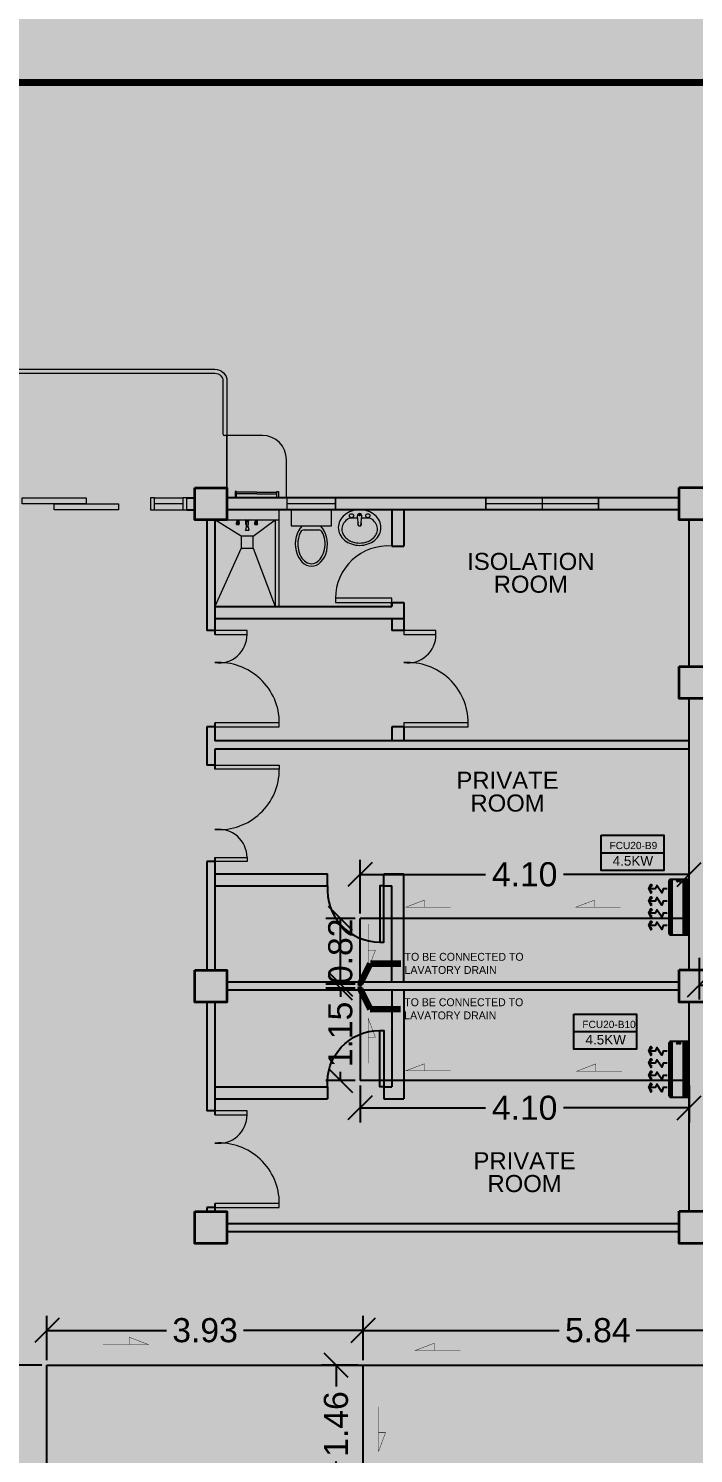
# Model space of a CAD drawing. Header units: millimetres. Extents: x -60 to 576, y -39 to 287.
# Drawn here: x 246.68 to 254.96, y 130.15 to 147.87 of the extents above; entities that cross this region are included whole.
import ezdxf

# ---------------------------------------------------------------- set-up
doc = ezdxf.new("R2010")
doc.units = ezdxf.units.MM
doc.header["$MEASUREMENT"] = 0
for name, color, linetype in [('AIR', 7, 'Continuous'), ('AIR-00', 7, 'Continuous'), ('AIR-02', 7, 'Continuous'), ('AIR-03', 7, 'Continuous'), ('DRAIN PIPE', 7, 'Continuous'), ('fcu drain', 7, 'Continuous'), ('label', 7, 'Continuous'), ('Legends', 7, 'Continuous'), ('M-AC-TEXT', 7, 'Continuous'), ('template', 7, 'Continuous')]:
    doc.layers.add(name, color=color, linetype=linetype)
doc.styles.add('ar-dim-axis', font='romans.shx', dxfattribs={"width": 0.8})
doc.styles.add('OIP FONT', font='GOTHIC.TTF', dxfattribs={"height": 150})
doc.styles.get("Standard").update_dxf_attribs({"font": 'arial.ttf'})
doc.styles.add('SWISSLT175', font='swissl.ttf', dxfattribs={"height": 0.175})
doc.dimstyles.new('ar-dim-axis', dxfattribs={"dimtxt": 350, "dimasz": 250, "dimexe": 75, "dimexo": 75, "dimgap": 200, "dimtad": 1, "dimdec": 0, "dimzin": 12, "dimdsep": 46, "dimtxsty": 'ar-dim-axis', "dimblk": 'ARCHTICK', "dimcen": 120, "dimclrd": 11, "dimclre": 8, "dimclrt": 4, "dimadec": 0, "dimazin": 3, "dimtm": 1, "dimtfac": 1, "dimtdec": 0, "dimtix": 1, "dimtmove": 2, "dimatfit": 3, "dimldrblk": 'ARCHTICK', "dimfxl": 1, "dimtolj": 1, "dimtzin": 0, "dimarcsym": 1})
doc.dimstyles.new('Copy of dimension', dxfattribs={"dimtxt": 0.3, "dimasz": 0.3, "dimexe": 0.18, "dimexo": 0.0625, "dimgap": 0.09, "dimtad": 0, "dimzin": 0, "dimdsep": 46, "dimtxsty": 'Standard', "dimblk": 'OBLIQUE', "dimcen": 0.09, "dimclrd": 256, "dimclre": 256, "dimclrt": 256, "dimadec": 0, "dimazin": 0, "dimtfac": 1, "dimtofl": 0, "dimtmove": 0, "dimatfit": 3, "dimldrblk": 'OBLIQUE', "dimfxl": 1, "dimtolj": 1, "dimtzin": 0, "dimarcsym": 0})

# ---------------------------------------------------------------- blocks, each defined once
blk = doc.blocks.new('dr 700')
at = {"color": 8, "ltscale": 0.03}
blk.add_lwpolyline([(0, 0), (0.05, 0), (0.05, 0.7), (0, 0.7)], close=True, dxfattribs=at)
blk.add_arc((0.05, 0.048), 0.652, 355.7578, 90, dxfattribs=at)
blk = doc.blocks.new('CARRIER-S30-32 (FCD)')
at = {"layer": 'AIR-00'}
for p, q in [((0.825, -0.05), (-0.825, -0.05)), ((0.825, -0.075), (-0.825, -0.075)), ((0.825, -0.1), (-0.825, -0.1)), ((0.825, -0.125), (-0.825, -0.125)), ((0.825, -0.15), (-0.825, -0.15)), ((-0.6, -0.025), (-0.6, -0.175)), ((-0.4, -0.025), (-0.4, -0.175)), ((-0.2, -0.025), (-0.2, -0.175)), ((0, -0.025), (0, -0.175)), ((0.2, -0.025), (0.2, -0.175)), ((0.4, -0.025), (0.4, -0.175)), ((0.6, -0.025), (0.6, -0.175))]:
    blk.add_line(p, q, dxfattribs=at)
for points in [[(-0.825, -0.025), (0.825, -0.025), (0.825, -0.175), (-0.825, -0.175)], [(-0.664, -1.134), (-0.562, -1.239), (-0.697, -1.177)], [(-0.461, -1.134), (-0.562, -1.239), (-0.428, -1.177)], [(-0.289, -1.134), (-0.188, -1.239), (-0.322, -1.177)], [(-0.086, -1.134), (-0.188, -1.239), (-0.053, -1.177)], [(0.086, -1.134), (0.187, -1.239), (0.053, -1.177)], [(0.289, -1.134), (0.187, -1.239), (0.322, -1.177)], [(0.461, -1.134), (0.562, -1.239), (0.428, -1.177)], [(0.664, -1.134), (0.562, -1.239), (0.697, -1.177)]]:
    blk.add_lwpolyline(points, close=True, dxfattribs=at)
blk.add_lwpolyline([(-0.8, -0.595), (0.8, -0.595, 0.414214), (0.825, -0.57), (0.825, -0.525), (-0.825, -0.525), (-0.825, -0.57, 0.414214)], format="xyb", close=True, dxfattribs=at)
for points in [[(-0.562, -0.678), (-0.562, -0.794), (-0.44, -0.843), (-0.667, -0.996), (-0.562, -1.044), (-0.562, -1.239)], [(-0.188, -0.678), (-0.188, -0.794), (-0.065, -0.843), (-0.292, -0.996), (-0.188, -1.044), (-0.188, -1.239)], [(0.187, -0.678), (0.187, -0.794), (0.31, -0.843), (0.083, -0.996), (0.187, -1.044), (0.187, -1.239)], [(0.562, -0.678), (0.562, -0.794), (0.685, -0.843), (0.458, -0.996), (0.562, -1.044), (0.562, -1.239)]]:
    blk.add_lwpolyline(points, dxfattribs=at)
at = {"layer": 'AIR-02'}
for centre in [(-0.8, -0.285), (-0.8, -0.36)]:
    blk.add_circle(centre, 0.0187, dxfattribs=at)
at = {"layer": 'AIR-03'}
blk.add_lwpolyline([(-0.8, -0.62), (0.8, -0.62, 0.414214), (0.85, -0.57), (0.85, 0), (-0.85, 0), (-0.85, -0.57, 0.414214)], format="xyb", close=True, dxfattribs=at)
blk = doc.blocks.new('_ARCHTICK')
at = {"color": 0, "linetype": 'ByBlock', "const_width": 0.15}
blk.add_lwpolyline([(-0.5, -0.5), (0.5, 0.5)], dxfattribs=at)
blk = doc.blocks.new('_Oblique')
at = {"color": 0, "linetype": 'ByBlock', "lineweight": -2}
blk.add_line((-0.5, -0.5), (0.5, 0.5), dxfattribs=at)
blk = doc.blocks.new('*D121')
at = {"lineweight": -2, "transparency": 16777216}
for p, q in [((246.914, 131.308), (246.914, 131.86)), ((250.848, 131.308), (250.848, 131.86)), ((246.914, 131.68), (248.402, 131.68)), ((250.848, 131.68), (249.361, 131.68))]:
    blk.add_line(p, q, dxfattribs=at)
at = {"layer": 'Defpoints', "color": 0, "transparency": 16777216}
for p in [(250.848, 131.68), (246.914, 131.245), (250.848, 131.245)]:
    blk.add_point(p, dxfattribs=at)
at = {"lineweight": -2, "transparency": 16777216, "xscale": 0.3, "yscale": 0.3, "zscale": 0.3, "rotation": 180}
blk.add_blockref('_Oblique', (246.914, 131.68), dxfattribs=at)
at = {"lineweight": -2, "transparency": 16777216, "xscale": 0.3, "yscale": 0.3, "zscale": 0.3}
blk.add_blockref('_Oblique', (250.848, 131.68), dxfattribs=at)
at = {"transparency": 16777216, "insert": (248.881, 131.68), "char_height": 0.3, "attachment_point": 5}
blk.add_mtext('\\A1;3.93', dxfattribs=at)
blk = doc.blocks.new('*D122')
at = {"lineweight": -2, "transparency": 16777216}
for p, q in [((250.848, 131.308), (250.848, 131.86)), ((256.685, 131.308), (256.685, 131.86)), ((250.848, 131.68), (253.288, 131.68)), ((256.685, 131.68), (254.246, 131.68))]:
    blk.add_line(p, q, dxfattribs=at)
at = {"layer": 'Defpoints', "color": 0, "transparency": 16777216}
for p in [(256.685, 131.68), (250.848, 131.245), (256.685, 131.245)]:
    blk.add_point(p, dxfattribs=at)
at = {"lineweight": -2, "transparency": 16777216, "xscale": 0.3, "yscale": 0.3, "zscale": 0.3, "rotation": 180}
blk.add_blockref('_Oblique', (250.848, 131.68), dxfattribs=at)
at = {"lineweight": -2, "transparency": 16777216, "xscale": 0.3, "yscale": 0.3, "zscale": 0.3}
blk.add_blockref('_Oblique', (256.685, 131.68), dxfattribs=at)
at = {"transparency": 16777216, "insert": (253.767, 131.68), "char_height": 0.3, "attachment_point": 5}
blk.add_mtext('\\A1;5.84', dxfattribs=at)
blk = doc.blocks.new('*D123')
at = {"lineweight": -2, "transparency": 16777216}
for p, q in [((250.786, 131.245), (250.331, 131.245)), ((250.511, 131.245), (250.511, 130.981)), ((250.511, 129.785), (250.511, 130.05)), ((250.786, 129.785), (250.331, 129.785))]:
    blk.add_line(p, q, dxfattribs=at)
at = {"layer": 'Defpoints', "color": 0, "transparency": 16777216}
for p in [(250.848, 131.245), (250.511, 129.785), (250.848, 129.785)]:
    blk.add_point(p, dxfattribs=at)
at = {"lineweight": -2, "transparency": 16777216, "xscale": 0.3, "yscale": 0.3, "zscale": 0.3}
for p, rotation in [((250.511, 131.245), 90), ((250.511, 129.785), 270)]:
    blk.add_blockref('_Oblique', p, dxfattribs=dict(at, rotation=rotation))
at = {"transparency": 16777216, "insert": (250.511, 130.515), "char_height": 0.3, "attachment_point": 5, "rotation": 90}
blk.add_mtext('\\A1;1.46', dxfattribs=at)
blk = doc.blocks.new('*D125')
at = {"lineweight": -2, "transparency": 16777216}
for p, q in [((250.809, 134.723), (250.809, 134.266)), ((254.904, 134.723), (254.904, 134.266)), ((250.809, 134.446), (252.372, 134.446)), ((254.904, 134.446), (253.342, 134.446))]:
    blk.add_line(p, q, dxfattribs=at)
at = {"layer": 'Defpoints', "color": 0, "transparency": 16777216}
for p in [(250.809, 134.786), (254.904, 134.786), (250.809, 134.446)]:
    blk.add_point(p, dxfattribs=at)
at = {"lineweight": -2, "transparency": 16777216, "xscale": 0.3, "yscale": 0.3, "zscale": 0.3, "rotation": 180}
blk.add_blockref('_Oblique', (250.809, 134.446), dxfattribs=at)
at = {"lineweight": -2, "transparency": 16777216, "xscale": 0.3, "yscale": 0.3, "zscale": 0.3}
blk.add_blockref('_Oblique', (254.904, 134.446), dxfattribs=at)
at = {"transparency": 16777216, "insert": (252.857, 134.446), "char_height": 0.3, "attachment_point": 5}
blk.add_mtext('\\A1;4.10', dxfattribs=at)
blk = doc.blocks.new('*D126')
at = {"lineweight": -2, "transparency": 16777216}
for p, q in [((250.747, 135.935), (250.385, 135.935)), ((250.565, 135.935), (250.565, 135.827)), ((250.565, 134.786), (250.565, 134.894)), ((250.747, 134.786), (250.385, 134.786))]:
    blk.add_line(p, q, dxfattribs=at)
at = {"layer": 'Defpoints', "color": 0, "transparency": 16777216}
for p in [(250.809, 135.935), (250.565, 134.786), (250.809, 134.786)]:
    blk.add_point(p, dxfattribs=at)
at = {"lineweight": -2, "transparency": 16777216, "xscale": 0.3, "yscale": 0.3, "zscale": 0.3}
for p, rotation in [((250.565, 135.935), 90), ((250.565, 134.786), 270)]:
    blk.add_blockref('_Oblique', p, dxfattribs=dict(at, rotation=rotation))
at = {"transparency": 16777216, "insert": (250.565, 135.36), "char_height": 0.3, "attachment_point": 5, "rotation": 90}
blk.add_mtext('\\A1;1.15', dxfattribs=at)
blk = doc.blocks.new('*D127')
at = {"lineweight": -2, "transparency": 16777216}
for p, q in [((250.747, 136.803), (250.385, 136.803)), ((250.565, 135.985), (250.565, 136.803)), ((250.747, 135.985), (250.385, 135.985))]:
    blk.add_line(p, q, dxfattribs=at)
at = {"layer": 'Defpoints', "color": 0, "transparency": 16777216}
for p in [(250.565, 136.803), (250.809, 136.803), (250.809, 135.985)]:
    blk.add_point(p, dxfattribs=at)
at = {"lineweight": -2, "transparency": 16777216, "xscale": 0.3, "yscale": 0.3, "zscale": 0.3}
for p, rotation in [((250.565, 136.803), 90), ((250.565, 135.985), 270)]:
    blk.add_blockref('_Oblique', p, dxfattribs=dict(at, rotation=rotation))
at = {"transparency": 16777216, "insert": (250.565, 136.394), "char_height": 0.3, "attachment_point": 5, "rotation": 90}
blk.add_mtext('\\A1;0.82', dxfattribs=at)
blk = doc.blocks.new('*D128')
at = {"lineweight": -2, "transparency": 16777216}
for p, q in [((250.809, 136.866), (250.809, 137.53)), ((254.904, 136.866), (254.904, 137.53)), ((250.809, 137.35), (252.372, 137.35)), ((254.904, 137.35), (253.342, 137.35))]:
    blk.add_line(p, q, dxfattribs=at)
at = {"layer": 'Defpoints', "color": 0, "transparency": 16777216}
for p in [(254.904, 137.35), (250.809, 136.803), (254.904, 136.803)]:
    blk.add_point(p, dxfattribs=at)
at = {"lineweight": -2, "transparency": 16777216, "xscale": 0.3, "yscale": 0.3, "zscale": 0.3, "rotation": 180}
blk.add_blockref('_Oblique', (250.809, 137.35), dxfattribs=at)
at = {"lineweight": -2, "transparency": 16777216, "xscale": 0.3, "yscale": 0.3, "zscale": 0.3}
blk.add_blockref('_Oblique', (254.904, 137.35), dxfattribs=at)
at = {"transparency": 16777216, "insert": (252.857, 137.35), "char_height": 0.3, "attachment_point": 5}
blk.add_mtext('\\A1;4.10', dxfattribs=at)
blk = doc.blocks.new('*D130')
at = {"lineweight": -2, "transparency": 16777216}
for p, q in [((255.029, 136.312), (255.029, 135.793)), ((259.327, 136.312), (259.327, 135.793)), ((255.029, 135.973), (256.693, 135.973)), ((259.327, 135.973), (257.663, 135.973))]:
    blk.add_line(p, q, dxfattribs=at)
at = {"layer": 'Defpoints', "color": 0, "transparency": 16777216}
for p in [(255.029, 136.374), (259.327, 136.374), (259.327, 135.973)]:
    blk.add_point(p, dxfattribs=at)
at = {"lineweight": -2, "transparency": 16777216, "xscale": 0.3, "yscale": 0.3, "zscale": 0.3, "rotation": 180}
blk.add_blockref('_Oblique', (255.029, 135.973), dxfattribs=at)
at = {"lineweight": -2, "transparency": 16777216, "xscale": 0.3, "yscale": 0.3, "zscale": 0.3}
blk.add_blockref('_Oblique', (259.327, 135.973), dxfattribs=at)
at = {"transparency": 16777216, "insert": (257.178, 135.973), "char_height": 0.3, "attachment_point": 5}
blk.add_mtext('\\A1;4.30', dxfattribs=at)
blk = doc.blocks.new('*D145')
at = {"lineweight": -2, "transparency": 16777216}
for p, q in [((246.852, 131.245), (245.937, 131.245)), ((246.117, 131.245), (246.117, 129.53)), ((246.117, 126.844), (246.117, 128.559)), ((246.852, 126.844), (245.937, 126.844))]:
    blk.add_line(p, q, dxfattribs=at)
at = {"layer": 'Defpoints', "color": 0, "transparency": 16777216}
for p in [(246.914, 131.245), (246.117, 126.844), (246.914, 126.844)]:
    blk.add_point(p, dxfattribs=at)
at = {"lineweight": -2, "transparency": 16777216, "xscale": 0.3, "yscale": 0.3, "zscale": 0.3}
for p, rotation in [((246.117, 131.245), 90), ((246.117, 126.844), 270)]:
    blk.add_blockref('_Oblique', p, dxfattribs=dict(at, rotation=rotation))
at = {"transparency": 16777216, "insert": (246.117, 129.045), "char_height": 0.3, "attachment_point": 5, "rotation": 90}
blk.add_mtext('\\A1;4.40', dxfattribs=at)

msp = doc.modelspace()

# ---------------------------------------------------------------- linework, layer by layer
at = {"color": 8, "lineweight": 9}
for p, q in [((249.594, 142.809), (249.124, 142.809)), ((249.894, 142.034), (249.894, 142.509)), ((249.154, 142.034), (249.954, 142.034)), ((249.274, 142.114), (249.254, 142.114)), ((249.254, 142.114), (249.254, 142.034)), ((249.274, 142.034), (249.274, 142.114)), ((249.524, 142.104), (249.274, 142.104)), ((249.524, 142.084), (249.274, 142.084)), ((249.524, 142.104), (249.774, 142.104)), ((249.524, 142.084), (249.774, 142.084)), ((249.774, 142.034), (249.774, 142.114)), ((249.774, 142.114), (249.794, 142.114)), ((249.794, 142.114), (249.794, 142.034)), ((249.904, 141.884), (249.904, 142.034)), ((250.504, 142.034), (249.904, 142.034)), ((250.504, 141.959), (249.904, 141.959)), ((250.504, 141.884), (250.504, 142.034)), ((252.374, 142.034), (252.374, 141.884)), ((253.774, 141.959), (252.374, 141.959)), ((253.074, 142.034), (253.074, 141.884)), ((253.774, 141.884), (253.774, 142.034)), ((249.249, 141.884), (249.849, 141.884)), ((249.849, 141.884), (250.449, 141.884)), ((249.954, 141.884), (249.954, 141.684)), ((250.454, 141.884), (249.954, 141.884)), ((250.454, 141.684), (250.454, 141.884)), ((250.78, 141.782), (250.678, 141.782)), ((250.79, 141.686), (250.777, 141.808)), ((250.819, 141.686), (250.832, 141.808)), ((249.154, 141.759), (249.804, 141.759)), ((249.274, 141.759), (249.308, 141.759)), ((249.274, 141.759), (249.308, 141.759)), ((249.274, 141.759), (249.277, 141.752)), ((249.274, 141.759), (249.274, 141.759)), ((249.274, 141.726), (249.276, 141.73)), ((249.274, 141.704), (249.274, 141.726)), ((249.274, 141.704), (249.307, 141.704)), ((249.278, 141.702), (249.274, 141.704)), ((249.277, 141.752), (249.304, 141.752)), ((249.277, 141.738), (249.278, 141.74)), ((249.277, 141.738), (249.305, 141.738)), ((249.277, 141.732), (249.277, 141.738)), ((249.278, 141.74), (249.304, 141.74)), ((249.278, 141.726), (249.285, 141.726)), ((249.278, 141.713), (249.278, 141.725)), ((249.278, 141.702), (249.304, 141.702)), ((249.278, 141.701), (249.278, 141.702)), ((249.278, 141.701), (249.304, 141.701)), ((249.279, 141.752), (249.279, 141.74)), ((249.285, 141.713), (249.285, 141.725)), ((249.304, 141.726), (249.297, 141.726)), ((249.297, 141.713), (249.297, 141.725)), ((249.302, 141.752), (249.302, 141.74)), ((249.308, 141.759), (249.304, 141.752)), ((249.305, 141.738), (249.304, 141.74)), ((249.304, 141.713), (249.304, 141.725)), ((249.304, 141.702), (249.307, 141.704)), ((249.304, 141.701), (249.304, 141.702)), ((249.305, 141.732), (249.305, 141.738)), ((249.307, 141.726), (249.305, 141.73)), ((249.307, 141.704), (249.307, 141.726)), ((249.308, 141.759), (249.308, 141.759)), ((249.387, 141.754), (249.375, 141.759)), ((249.375, 141.759), (249.433, 141.759)), ((249.392, 141.674), (249.384, 141.632)), ((249.424, 141.628), (249.385, 141.628)), ((249.422, 141.754), (249.387, 141.754)), ((249.387, 141.744), (249.387, 141.754)), ((249.387, 141.754), (249.422, 141.754)), ((249.422, 141.744), (249.387, 141.744)), ((249.388, 141.726), (249.39, 141.73)), ((249.388, 141.704), (249.388, 141.726)), ((249.388, 141.704), (249.397, 141.704)), ((249.391, 141.702), (249.388, 141.704)), ((249.39, 141.738), (249.391, 141.74)), ((249.39, 141.738), (249.397, 141.738)), ((249.39, 141.732), (249.39, 141.738)), ((249.391, 141.74), (249.397, 141.74)), ((249.391, 141.726), (249.397, 141.726)), ((249.391, 141.713), (249.391, 141.725)), ((249.391, 141.702), (249.397, 141.702)), ((249.391, 141.701), (249.391, 141.702)), ((249.391, 141.701), (249.397, 141.701)), ((249.392, 141.682), (249.392, 141.674)), ((249.417, 141.682), (249.392, 141.682)), ((249.392, 141.674), (249.417, 141.674)), ((249.392, 141.674), (249.417, 141.674)), ((249.393, 141.744), (249.393, 141.74)), ((249.397, 141.682), (249.397, 141.744)), ((249.397, 141.744), (249.412, 141.744)), ((249.412, 141.744), (249.412, 141.682)), ((249.412, 141.74), (249.418, 141.74)), ((249.412, 141.738), (249.418, 141.738)), ((249.418, 141.726), (249.412, 141.726)), ((249.412, 141.704), (249.421, 141.704)), ((249.412, 141.702), (249.417, 141.702)), ((249.412, 141.701), (249.417, 141.701)), ((249.416, 141.744), (249.416, 141.74)), ((249.417, 141.713), (249.417, 141.725)), ((249.417, 141.702), (249.421, 141.704)), ((249.417, 141.701), (249.417, 141.702)), ((249.417, 141.674), (249.417, 141.682)), ((249.417, 141.674), (249.425, 141.632)), ((249.418, 141.738), (249.418, 141.74)), ((249.418, 141.732), (249.418, 141.738)), ((249.421, 141.726), (249.419, 141.73)), ((249.421, 141.704), (249.421, 141.726)), ((249.433, 141.759), (249.422, 141.754)), ((249.422, 141.754), (249.422, 141.744)), ((249.501, 141.759), (249.501, 141.759)), ((249.501, 141.759), (249.504, 141.752)), ((249.501, 141.759), (249.535, 141.759)), ((249.501, 141.759), (249.535, 141.759)), ((249.501, 141.726), (249.504, 141.73)), ((249.501, 141.704), (249.501, 141.726)), ((249.505, 141.702), (249.501, 141.704)), ((249.501, 141.704), (249.535, 141.704)), ((249.504, 141.752), (249.532, 141.752)), ((249.504, 141.738), (249.505, 141.74)), ((249.504, 141.732), (249.504, 141.738)), ((249.504, 141.738), (249.532, 141.738)), ((249.505, 141.74), (249.531, 141.74)), ((249.505, 141.726), (249.512, 141.726)), ((249.505, 141.713), (249.505, 141.725)), ((249.505, 141.701), (249.505, 141.702)), ((249.505, 141.702), (249.531, 141.702)), ((249.505, 141.701), (249.531, 141.701)), ((249.507, 141.752), (249.507, 141.74)), ((249.512, 141.713), (249.512, 141.725)), ((249.531, 141.726), (249.524, 141.726)), ((249.524, 141.713), (249.524, 141.725)), ((249.529, 141.752), (249.529, 141.74)), ((249.532, 141.738), (249.531, 141.74)), ((249.531, 141.713), (249.531, 141.725)), ((249.531, 141.702), (249.535, 141.704)), ((249.531, 141.701), (249.531, 141.702)), ((249.535, 141.759), (249.532, 141.752)), ((249.532, 141.732), (249.532, 141.738)), ((249.535, 141.726), (249.533, 141.73)), ((249.535, 141.759), (249.535, 141.759)), ((249.535, 141.704), (249.535, 141.726)), ((249.954, 141.684), (250.454, 141.684)), ((250.114, 141.634), (250.295, 141.634)), ((254.904, 139.01), (254.904, 139.537)), ((250.454, 136.009), (249.954, 136.009)), ((250.454, 135.909), (249.954, 135.909)), ((254.904, 133.31), (254.904, 133.162))]:
    msp.add_line(p, q, dxfattribs=at)
at = {"color": 8, "lineweight": 13}
for p, q in [((248.254, 142.034), (248.604, 142.034)), ((248.604, 141.959), (248.254, 141.959)), ((248.254, 141.884), (248.604, 141.884))]:
    msp.add_line(p, q, dxfattribs=at)
at = {"color": 8, "lineweight": 25}
for p, q in [((248.654, 142.034), (248.754, 142.034)), ((254.779, 142.035), (249.154, 142.034)), ((248.654, 141.884), (248.754, 141.884)), ((254.779, 141.885), (249.154, 141.885)), ((248.904, 141.759), (248.904, 140.385)), ((249.004, 141.759), (249.004, 140.334)), ((254.904, 139.937), (254.904, 141.761)), ((249.004, 140.385), (248.904, 140.385)), ((254.904, 136.162), (254.904, 139.537)), ((248.904, 139.184), (248.904, 138.96)), ((249.004, 139.184), (248.904, 139.184)), ((249.004, 139.234), (249.004, 139.01)), ((248.904, 138.96), (248.904, 138.709)), ((254.904, 139.01), (249.004, 139.01)), ((254.904, 138.91), (249.004, 138.91)), ((249.004, 138.91), (249.004, 138.659)), ((254.904, 136.162), (254.904, 138.91)), ((249.004, 138.709), (248.904, 138.709)), ((249.004, 137.559), (249.004, 136.16)), ((248.904, 137.509), (248.904, 136.16)), ((249.004, 137.509), (248.904, 137.509)), ((254.779, 136.01), (249.154, 136.01)), ((248.904, 135.76), (248.904, 134.409)), ((249.004, 135.76), (249.004, 134.359)), ((254.779, 135.91), (249.154, 135.91)), ((254.904, 133.162), (254.904, 135.762)), ((254.904, 133.31), (254.904, 135.762)), ((249.004, 134.409), (248.904, 134.409)), ((248.904, 133.209), (248.904, 133.16)), ((249.004, 133.209), (248.904, 133.209)), ((249.004, 133.259), (249.004, 133.16)), ((249.154, 133.01), (254.779, 133.01)), ((249.154, 132.91), (254.779, 132.91))]:
    msp.add_line(p, q, dxfattribs=at)
at = {"color": 8, "lineweight": 25, "ltscale": 0.3}
for p, q in [((251.204, 141.884), (251.204, 141.434)), ((251.354, 141.884), (251.354, 141.434)), ((251.204, 140.734), (251.204, 140.684)), ((251.354, 140.734), (251.354, 140.534)), ((249.004, 140.684), (251.204, 140.684)), ((249.004, 140.534), (251.354, 140.534)), ((249.004, 137.359), (250.404, 137.359)), ((250.404, 137.209), (250.404, 137.359)), ((251.104, 137.359), (251.354, 137.359)), ((251.104, 137.209), (251.104, 137.359)), ((251.354, 136.009), (251.354, 137.359)), ((249.004, 137.209), (250.404, 137.209)), ((251.104, 137.209), (251.204, 137.209)), ((251.204, 136.009), (251.204, 137.209)), ((251.204, 135.909), (251.204, 134.709)), ((251.354, 135.909), (251.354, 134.559)), ((249.004, 134.709), (250.404, 134.709)), ((250.404, 134.709), (250.404, 134.559)), ((251.104, 134.709), (251.204, 134.709)), ((251.104, 134.709), (251.104, 134.559)), ((249.004, 134.559), (250.404, 134.559)), ((251.104, 134.559), (251.354, 134.559))]:
    msp.add_line(p, q, dxfattribs=at)
at = {"color": 8, "lineweight": 9, "ltscale": 0.3}
for p, q in [((249.329, 141.559), (249.004, 141.759)), ((249.479, 141.559), (249.754, 141.759)), ((249.329, 141.409), (249.004, 140.684)), ((249.479, 141.409), (249.754, 140.684))]:
    msp.add_line(p, q, dxfattribs=at)
at = {"color": 8, "linetype": 'Continuous', "lineweight": 25}
for p, q in [((251.204, 141.434), (251.354, 141.434)), ((251.204, 140.684), (251.204, 140.734)), ((251.204, 140.734), (251.354, 140.734)), ((251.204, 140.534), (251.204, 140.384)), ((251.354, 140.384), (251.204, 140.384)), ((251.354, 140.534), (251.354, 140.384)), ((251.204, 139.184), (251.204, 139.009)), ((251.354, 139.184), (251.204, 139.184)), ((251.354, 139.184), (251.354, 139.009))]:
    msp.add_line(p, q, dxfattribs=at)
at = {"color": 8, "lineweight": 9, "transparency": 33554687}
for points in [[(246.054, 142.034), (246.054, 143.484, -0.414214), (246.204, 143.634), (249.004, 143.634, -0.414214), (249.154, 143.484), (249.154, 142.159), (249.154, 142.809)], [(246.104, 142.034), (246.104, 143.484, -0.414214), (246.204, 143.584), (249.004, 143.584, -0.414214), (249.104, 143.484), (249.104, 142.829)]]:
    msp.add_lwpolyline(points, format="xyb", dxfattribs=at)
at = {"color": 8, "lineweight": 35}
for points in [[(248.754, 142.159), (249.154, 142.159), (249.154, 141.759), (248.754, 141.759)], [(254.779, 142.161), (255.179, 142.161), (255.179, 141.761), (254.779, 141.761)], [(254.779, 139.937), (255.179, 139.937), (255.179, 139.537), (254.779, 139.537)], [(248.754, 136.16), (249.154, 136.16), (249.154, 135.76), (248.754, 135.76)], [(254.779, 136.162), (255.179, 136.162), (255.179, 135.762), (254.779, 135.762)], [(248.754, 133.16), (249.154, 133.16), (249.154, 132.76), (248.754, 132.76)], [(254.779, 133.162), (255.179, 133.162), (255.179, 132.762), (254.779, 132.762)]]:
    msp.add_lwpolyline(points, close=True, dxfattribs=at)
at = {"color": 8, "lineweight": 13}
for points in [[(246.604, 142.034), (247.404, 142.034), (247.404, 141.959), (246.604, 141.959)], [(247.004, 141.959), (247.804, 141.959), (247.804, 141.884), (247.004, 141.884)], [(248.204, 142.034), (248.204, 141.884), (248.254, 141.884), (248.254, 142.034)], [(248.604, 142.034), (248.604, 141.884), (248.654, 141.884), (248.654, 142.034)]]:
    msp.add_lwpolyline(points, close=True, dxfattribs=at)
at = {"color": 8, "lineweight": 9}
for points in [[(249.904, 142.035), (250.504, 142.035), (250.504, 141.885), (249.904, 141.885)], [(252.374, 142.034), (253.774, 142.034), (253.774, 141.884), (252.374, 141.884)]]:
    msp.add_lwpolyline(points, close=True, dxfattribs=at)
at = {"color": 8, "lineweight": 9, "ltscale": 0.3}
msp.add_lwpolyline([(249.754, 141.759), (249.754, 140.684), (249.804, 140.684), (249.804, 141.884), (249.804, 141.884)], dxfattribs=at)
at = {"color": 8, "lineweight": 9}
msp.add_lwpolyline([(250.539, 141.663, 0.11576), (250.559, 141.581, 0.104047), (250.617, 141.507, 0.090875), (250.701, 141.46, 0.083344), (250.804, 141.442, 0.083344), (250.908, 141.46, 0.090875), (250.992, 141.507, 0.104047), (251.05, 141.581, 0.11576), (251.069, 141.663, 0.11576), (251.05, 141.746, 0.104047), (250.992, 141.82, 0.090875), (250.908, 141.867, 0.083344), (250.804, 141.884, 0.083344), (250.701, 141.867, 0.090875), (250.617, 141.82, 0.104047), (250.559, 141.746, 0.11576)], format="xyb", close=True, dxfattribs=at)
msp.add_lwpolyline([(250.582, 141.642, 0.124838), (250.598, 141.58, 0.105788), (250.647, 141.522, 0.086697), (250.717, 141.486, 0.076776), (250.804, 141.472, 0.076776), (250.892, 141.486, 0.086697), (250.962, 141.522, 0.105788), (251.011, 141.58, 0.124838), (251.027, 141.642, 0.124838), (251.011, 141.705, 0.105788), (250.962, 141.763, 0.040067), (250.931, 141.782), (250.829, 141.782, 0.040067)], format="xyb", dxfattribs=at)
at = {"color": 8, "lineweight": 9, "ltscale": 0.03}
msp.add_lwpolyline([(249.479, 141.559), (249.329, 141.559), (249.329, 141.409), (249.479, 141.409)], close=True, dxfattribs=at)
at = {"color": 8, "lineweight": 13, "ltscale": 0.03}
for points in [[(251.204, 140.734), (251.204, 140.784), (250.504, 140.784), (250.504, 140.734)], [(249.004, 140.384), (249.004, 140.334), (249.404, 140.334), (249.404, 140.384)], [(251.354, 140.384), (251.354, 140.334), (251.754, 140.334), (251.754, 140.384)], [(249.004, 139.234), (249.004, 139.184), (249.804, 139.184), (249.804, 139.234)], [(251.354, 139.234), (251.354, 139.184), (252.154, 139.184), (252.154, 139.234)], [(249.004, 138.659), (249.004, 138.709), (249.804, 138.709), (249.804, 138.659)], [(249.004, 137.509), (249.004, 137.559), (249.404, 137.559), (249.404, 137.509)], [(249.004, 134.409), (249.004, 134.359), (249.404, 134.359), (249.404, 134.409)], [(249.004, 133.259), (249.004, 133.209), (249.804, 133.209), (249.804, 133.259)]]:
    msp.add_lwpolyline(points, close=True, dxfattribs=at)
at = {"color": 8, "lineweight": 9}
for centre, radius in [((250.703, 141.811), 0.0255), ((250.804, 141.818), 0.0095), ((250.906, 141.811), 0.0255)]:
    msp.add_circle(centre, radius, dxfattribs=at)
for centre, radius, start, end in [((249.124, 142.829), 0.02, 180, 270), ((249.594, 142.509), 0.3, 0, 90), ((250.786, 141.581), 0.228, 118.2037, 127.3815), ((250.804, 141.811), 0.028, 353.7545, 186.2455), ((250.114, 141.584), 0.05, 90, 151.8499), ((250.295, 141.584), 0.05, 28.0084, 90), ((250.713, 141.642), 0.131, 151.5364, 180), ((250.757, 141.619), 0.181, 127.3815, 151.5364), ((250.804, 141.709), 0.025, 138.7978, 233.6932), ((250.804, 141.78), 0.0948, 261.2026, 278.7974), ((250.804, 141.709), 0.025, 251.3793, 288.6207), ((250.804, 141.709), 0.025, 306.3068, 41.2022)]:
    msp.add_arc(centre, radius, start, end, dxfattribs=at)
at = {"color": 8, "lineweight": 13, "ltscale": 0.03}
for centre, radius, start, end in [((251.156, 140.784), 0.652, 85.7578, 180), ((249.051, 140.334), 0.353, 262.3719, 0), ((251.401, 140.334), 0.353, 262.3719, 0), ((249.053, 139.234), 0.752, 0, 93.6952), ((251.403, 139.234), 0.752, 0, 93.6952), ((249.053, 138.659), 0.752, 266.3048, 0), ((249.051, 137.559), 0.353, 0, 97.6281), ((249.051, 134.359), 0.353, 262.3719, 0), ((249.053, 133.259), 0.752, 0, 93.6952)]:
    msp.add_arc(centre, radius, start, end, dxfattribs=at)
at = {"color": 8, "lineweight": 9}
for centre, major_axis, ratio, start_param, end_param in [((249.265, 141.714), (-0.00896, 0.00896), 1, 3.15309, 3.864175), ((249.273, 141.732), (0.00268, 0.00268), 1, 5.003733, 5.497675), ((249.263, 141.719), (0.0118, 0.0118), 1, 6.018417, 6.150642), ((249.274, 141.725), (0.00268, 0.00268), 1, 5.497675, 6.125314), ((249.296, 141.72), (0.00887, 0.00887), 1, 1.36743, 1.728443), ((249.288, 141.725), (-0.00268, 0.00268), 1, 0.157647, 0.785286), ((249.295, 141.714), (-0.00738, 0.00738), 1, 0.858879, 1.643677), ((249.291, 141.709), (-0.00268, 0.00268), 1, 1.643677, 3.068487), ((249.291, 141.727), (-0.00268, 0.00268), 1, -1.367654, -0.203367), ((249.286, 141.72), (0.00887, 0.00887), 1, 6.125314, 6.486327), ((249.286, 141.714), (0.00738, 0.00738), 1, 4.639283, 5.424081), ((249.293, 141.725), (-0.00268, 0.00268), 1, 3.926878, 4.554518), ((249.308, 141.725), (0.00268, 0.00268), 1, 1.728443, 2.356082), ((249.317, 141.714), (0.00896, 0.00896), 1, 2.418785, 3.129871), ((249.309, 141.732), (0.00268, 0.00268), 1, 2.356082, 2.850023), ((249.319, 141.719), (-0.0118, 0.0118), 1, 0.132318, 0.264544), ((249.379, 141.714), (-0.00896, 0.00896), 1, 3.15309, 3.864175), ((249.376, 141.719), (0.0118, 0.0118), 1, 6.018417, 6.150642), ((249.387, 141.732), (-0.00268, 0.00268), 1, 3.432937, 3.926878), ((249.388, 141.725), (-0.00268, 0.00268), 1, 3.926878, 4.554518), ((249.421, 141.725), (-0.00268, 0.00268), 1, 0.157647, 0.785286), ((249.43, 141.714), (-0.00896, 0.00896), 1, 0.847989, 1.559075), ((249.422, 141.732), (-0.00268, 0.00268), 1, 0.785286, 1.279227), ((249.433, 141.719), (0.0118, 0.0118), 1, 1.703115, 1.83534), ((249.422, 141.631), (0.00268, 0.00268), 1, 4.495711, 5.865773), ((249.492, 141.714), (-0.00896, 0.00896), 1, 3.15309, 3.864175), ((249.49, 141.719), (-0.0118, 0.0118), 1, 4.44762, 4.579846), ((249.5, 141.732), (0.00268, 0.00268), 1, 5.003733, 5.497675), ((249.501, 141.725), (0.00268, 0.00268), 1, 5.497675, 6.125314), ((249.516, 141.725), (-0.00268, 0.00268), 1, 0.157647, 0.785286), ((249.522, 141.714), (-0.00738, 0.00738), 1, 0.858879, 1.643677), ((249.523, 141.72), (0.00887, 0.00887), 1, 1.36743, 1.728443), ((249.518, 141.727), (-0.00268, 0.00268), 1, -1.367654, -0.203367), ((249.518, 141.709), (-0.00268, 0.00268), 1, 1.643677, 3.068487), ((249.513, 141.72), (0.00887, 0.00887), 1, 6.125314, 6.486327), ((249.514, 141.714), (0.00738, 0.00738), 1, 4.639283, 5.424081), ((249.52, 141.725), (-0.00268, 0.00268), 1, 3.926878, 4.554518), ((249.535, 141.725), (0.00268, 0.00268), 1, 1.728443, 2.356082), ((249.544, 141.714), (0.00896, 0.00896), 1, 2.418785, 3.129871), ((249.536, 141.732), (0.00268, 0.00268), 1, 2.356082, 2.850023), ((249.546, 141.719), (-0.0118, 0.0118), 1, 0.132318, 0.264544), ((250.204, 141.459), (0, 0.275), 0.727273, 0.612555, 5.670631)]:
    msp.add_ellipse(centre, major_axis=major_axis, ratio=ratio, start_param=start_param, end_param=end_param, dxfattribs=at)
at = {"color": 8, "lineweight": 9, "extrusion": (4.99074e-41, -2.88216e-41, -1)}
msp.add_ellipse((249.387, 141.631), major_axis=(0.00268, 0.00268), ratio=1, start_param=2.92514, end_param=4.295202, dxfattribs=at)
at = {"color": 8, "lineweight": 9}
msp.add_open_spline([(250.07, 141.608), (250.061, 141.592), (250.054, 141.573), (250.027, 141.482), (250.032, 141.395), (250.09, 141.264), (250.14, 141.222), (250.238, 141.209), (250.29, 141.235), (250.364, 141.346), (250.382, 141.43), (250.366, 141.543), (250.355, 141.578), (250.339, 141.608)], degree=3, knots=[0.937253, 0.937253, 0.937253, 0.937253, 1.185372, 1.185372, 2.113864, 2.113864, 3.042356, 3.042356, 3.970847, 3.970847, 4.899339, 4.899339, 5.346062, 5.346062, 5.346062, 5.346062], dxfattribs=at)
at = {"layer": 'DRAIN PIPE', "color": 7, "linetype": 'Continuous', "const_width": 0.005}
for points in [[(251.937, 136.942), (251.377, 136.942), (251.612, 137.031), (251.612, 136.942)], [(254.052, 136.942), (253.491, 136.942), (253.726, 137.031), (253.726, 136.942)], [(250.911, 136.733), (250.911, 136.172), (251, 136.407), (250.911, 136.407)], [(250.911, 135), (250.911, 135.56), (251, 135.325), (250.911, 135.325)], [(251.937, 134.907), (251.377, 134.907), (251.612, 134.996), (251.612, 134.907)], [(254.067, 134.904), (253.506, 134.904), (253.741, 134.993), (253.741, 134.904)]]:
    msp.add_lwpolyline(points, dxfattribs=at)
at = {"layer": 'DRAIN PIPE', "linetype": 'Continuous', "const_width": 0.005}
for points in [[(247.612, 131.505), (248.172, 131.505), (247.937, 131.594), (247.937, 131.505)], [(252.057, 131.43), (251.496, 131.43), (251.731, 131.519), (251.731, 131.43)], [(251.038, 130.732), (251.038, 130.172), (251.127, 130.407), (251.038, 130.407)]]:
    msp.add_lwpolyline(points, dxfattribs=at)
at = {"layer": 'fcu drain', "linetype": 'Continuous'}
for p, q in [((250.809, 135.985), (250.809, 136.803)), ((254.904, 136.803), (250.809, 136.803)), ((250.809, 135.935), (250.809, 134.786)), ((254.904, 134.786), (250.809, 134.786)), ((246.914, 131.245), (260.551, 131.245)), ((246.914, 121.433), (246.914, 131.245)), ((250.848, 129.785), (250.848, 131.245))]:
    msp.add_line(p, q, dxfattribs=at)
for centre in [(250.809, 135.985), (250.809, 135.935)]:
    msp.add_circle(centre, 0.0183, dxfattribs=at)
at = {"layer": 'fcu drain', "color": 2, "linetype": 'Continuous'}
for centre in [(250.809, 135.985), (250.809, 135.935)]:
    msp.add_circle(centre, 0.00904, dxfattribs=at)
at = {"layer": 'Legends', "linetype": 'Continuous', "lineweight": 25}
for p, q in [((253.808, 137.62), (254.587, 137.62)), ((253.47, 135.395), (254.249, 135.395))]:
    msp.add_line(p, q, dxfattribs=at)
at = {"layer": 'Legends'}
for points in [[(253.808, 137.838), (254.587, 137.838), (254.587, 137.401), (253.808, 137.401)], [(253.47, 135.614), (254.249, 135.614), (254.249, 135.177), (253.47, 135.177)]]:
    msp.add_lwpolyline(points, close=True, dxfattribs=at)
at = {"layer": 'template', "linetype": 'Continuous', "const_width": 0.0853}
msp.add_lwpolyline([(218.631, 82.821), (308.882, 82.821), (308.882, 147.2), (218.631, 147.2)], close=True, dxfattribs=at)

# ---------------------------------------------------------------- block references
at = {"color": 8, "lineweight": 13, "ltscale": 0.3, "rotation": 180}
msp.add_blockref('dr 700', (251.104, 137.209), dxfattribs=at)
at = {"color": 8, "lineweight": 9, "ltscale": 0.3, "xscale": -1}
msp.add_blockref('dr 700', (251.104, 134.709), dxfattribs=at)
at = {"layer": 'AIR', "xscale": 0.4053817101480872, "yscale": 0.4053817101480872, "zscale": 0.4053817101480872, "rotation": 270}
for p in [(254.904, 136.943), (254.904, 134.926)]:
    msp.add_blockref('CARRIER-S30-32 (FCD)', p, dxfattribs=at)

# ---------------------------------------------------------------- texts
at = {"layer": 'label', "color": 8, "lineweight": 9, "ltscale": 0.4, "char_height": 0.2125, "attachment_point": 5, "line_spacing_factor": 0.8, "style": 'SWISSLT175'}
for s, insert in [('ISOLATION ^JROOM', (252.934, 141.1)), ('PRIVATE ^JROOM', (252.644, 138.378)), ('PRIVATE ^JROOM', (252.856, 133.646))]:
    msp.add_mtext(s, dxfattribs=dict(at, insert=insert))
at = {"layer": 'Legends', "linetype": 'Continuous', "lineweight": 25, "attachment_point": 1}
for s, width, insert, char_height in [('FCU20-B9', 0.44811, (253.913, 137.755), 0.09), ('4.5KW', 0.23674, (253.952, 137.579), 0.12), ('FCU20-B10', 0.44811, (253.575, 135.53), 0.09), ('4.5KW', 0.23674, (253.614, 135.355), 0.12)]:
    msp.add_mtext_dynamic_manual_height_columns(s, width=width, gutter_width=1.011, heights=[0], dxfattribs=dict(at, insert=insert, char_height=char_height))
at = {"layer": 'M-AC-TEXT', "char_height": 0.09822, "width": 1.56657, "attachment_point": 4, "style": 'OIP FONT'}
for insert in [(251.363, 136.243), (251.359, 135.678)]:
    msp.add_mtext('TO BE CONNECTED TO LAVATORY DRAIN', dxfattribs=dict(at, insert=insert))

# ---------------------------------------------------------------- dimensions: what is measured, and where the dimension line sits
for base, p1, p2, picture, middle in [((254.9044, 137.35), (250.809, 136.8032), (254.9044, 136.8032), '*D128', (252.8567, 137.35)), ((259.327, 135.973), (255.029, 136.374), (259.327, 136.374), '*D130', (257.178, 135.973)), ((250.809, 134.4459), (254.9044, 134.7855), (250.809, 134.7855), '*D125', (252.8567, 134.4459)), ((250.848, 131.68), (246.914, 131.245), (250.848, 131.245), '*D121', (248.881, 131.68)), ((256.685, 131.68), (250.848, 131.245), (256.685, 131.245), '*D122', (253.767, 131.68))]:
    dim = msp.add_linear_dim(base=base, p1=p1, p2=p2, dimstyle='Copy of dimension')
    dim.commit()
    dim.dimension.update_dxf_attribs({"geometry": picture, "text_midpoint": middle})
dim = msp.add_linear_dim(base=(250.565, 136.803), p1=(250.809, 135.985), p2=(250.809, 136.803), angle=90, dimstyle='Copy of dimension')
dim.commit()
dim.dimension.update_dxf_attribs({"geometry": '*D127', "text_midpoint": (250.565, 136.394), "dimtype": 160})
for base, p1, p2, picture, middle in [((250.565, 134.786), (250.809, 135.935), (250.809, 134.786), '*D126', (250.565, 135.36)), ((246.117, 126.844), (246.914, 131.245), (246.914, 126.844), '*D145', (246.117, 129.045)), ((250.511, 129.785), (250.848, 131.245), (250.848, 129.785), '*D123', (250.511, 130.515))]:
    dim = msp.add_linear_dim(base=base, p1=p1, p2=p2, angle=90, dimstyle='Copy of dimension')
    dim.commit()
    dim.dimension.update_dxf_attribs({"geometry": picture, "text_midpoint": middle})

# ---------------------------------------------------------------- leaders
at = {"layer": 'M-AC-TEXT', "annotation_type": 0, "has_hookline": 1, "text_width": 1.46}
for points, hookline_direction in [([(250.815, 135.994), (250.941, 136.242), (251.317, 136.243)], 0), ([(354.266, 135.091), (354.139, 135.339), (353.763, 135.34)], 1), ([(368.266, 133.952), (368.139, 134.2), (367.763, 134.201)], 1), ([(374.267, 133.942), (374.14, 134.19), (373.765, 134.191)], 1), ([(361.115, 128.915), (360.989, 129.163), (360.613, 129.164)], 1), ([(262.788, 128.199), (262.661, 128.447), (262.285, 128.448)], 1), ([(376.118, 126.108), (375.992, 126.356), (375.616, 126.358)], 1), ([(368.167, 125.548), (368.041, 125.796), (367.665, 125.797)], 1), ([(166.309, 117.858), (166.435, 118.106), (166.811, 118.107)], 0), ([(376.113, 115.346), (375.986, 115.594), (375.61, 115.595)], 1), ([(250.807, 107.216), (250.933, 107.464), (251.309, 107.465)], 0), ([(354.266, 106.345), (354.139, 106.593), (353.763, 106.594)], 1), ([(272.48, 105.184), (272.353, 105.432), (271.977, 105.433)], 1), ([(178.877, 105.216), (179.004, 105.464), (179.38, 105.465)], 0), ([(395.221, 100.371), (395.094, 100.619), (394.718, 100.62)], 1), ([(250.81, 135.924), (250.937, 135.676), (251.313, 135.678)], 0), ([(354.265, 135.03), (354.138, 134.782), (353.762, 134.783)], 1)]:
    msp.add_leader(points, dimstyle='ar-dim-axis', override={"dimtxt": 150, "dimasz": 150, "dimgap": 200, "dimtad": 0, "dimtih": 1, "dimtoh": 1, "dimtxsty": 'OIP FONT', "dimclrd": 256, "dimclre": 256, "dimclrt": 256, "dimfxl": 0.2, "dimfxlon": 1, "dimlwd": 65535, "dimlwe": 65535}, dxfattribs=dict(at, hookline_direction=hookline_direction))

doc.saveas('drawing.dxf')
